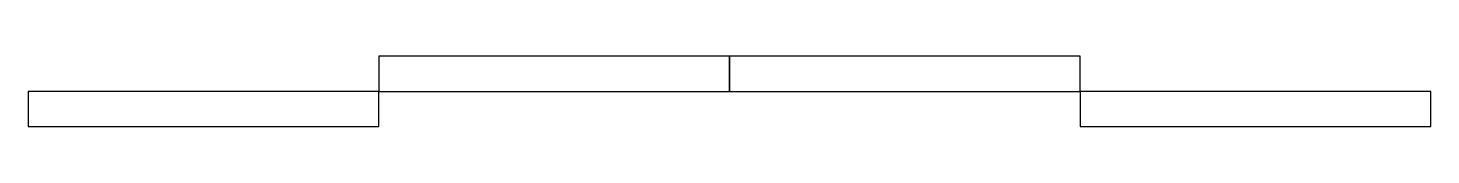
# Model space of a CAD drawing. Header units: millimetres. Extents: x 2307.02 to 2308.02, y 1449.09 to 1449.14.
import ezdxf

# ---------------------------------------------------------------- set-up
doc = ezdxf.new("R2010")
doc.units = ezdxf.units.MM
doc.layers.add('130', color=130, linetype='Continuous')

msp = doc.modelspace()

# ---------------------------------------------------------------- linework, layer by layer
at = {"layer": '130'}
for points in [[(2307.5212, 1449.1391), (2307.2712, 1449.1391), (2307.2712, 1449.1141), (2307.5212, 1449.1141)], [(2307.7712, 1449.1391), (2307.5212, 1449.1391), (2307.5212, 1449.1141), (2307.7712, 1449.1141)], [(2307.2712, 1449.1141), (2307.0212, 1449.1141), (2307.0212, 1449.0891), (2307.2712, 1449.0891)], [(2308.0212, 1449.1141), (2307.7712, 1449.1141), (2307.7712, 1449.0891), (2308.0212, 1449.0891)]]:
    msp.add_lwpolyline(points, close=True, dxfattribs=at)

doc.saveas('drawing.dxf')
